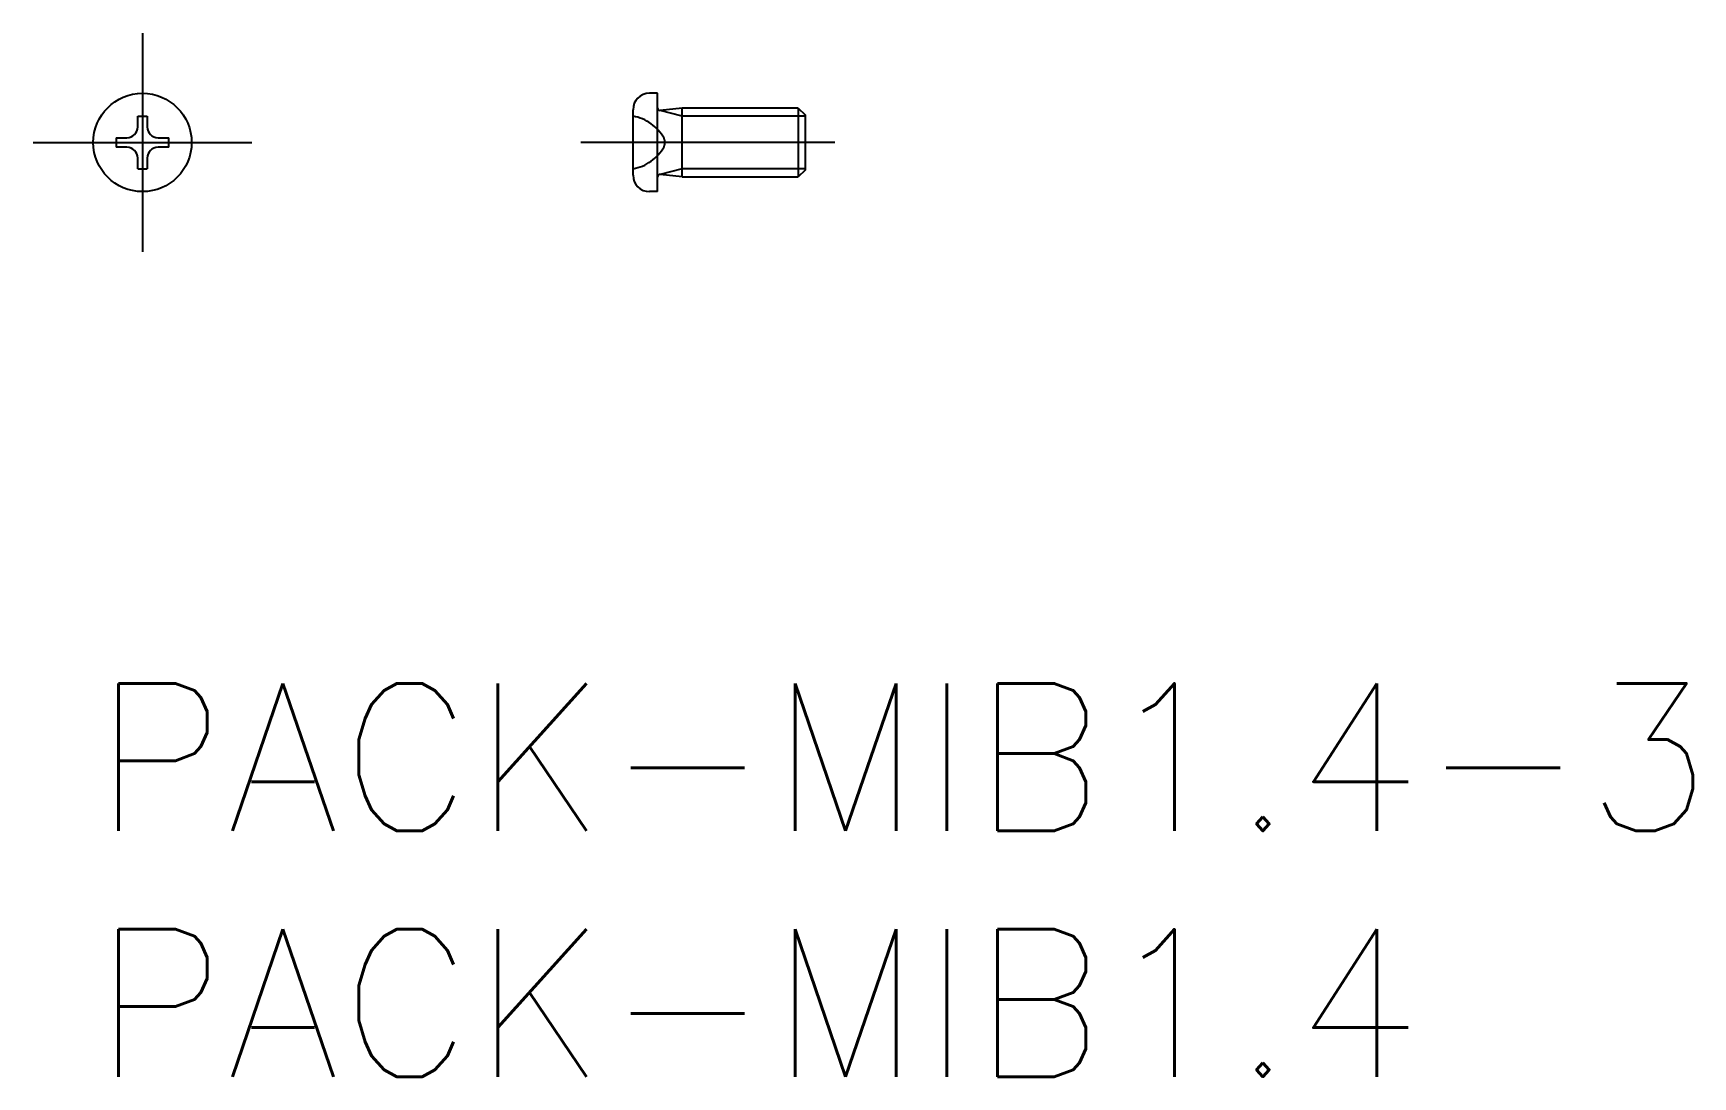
# Model space of a CAD drawing. Extents: x -1.2 to 32.5, y -8 to 13.2.
import ezdxf

# ---------------------------------------------------------------- set-up
doc = ezdxf.new("R2010")
doc.units = 0
doc.header["$LTSCALE"] = 0.5
doc.linetypes.add('CENTER', pattern=[50.8, 31.75, -6.35, 6.35, -6.35])
doc.linetypes.add('DASHED', pattern=[19.05, 12.7, -6.35])
for name, color, linetype in [('MSM_CENTER', 1, 'CENTER'), ('MSM_CONTINUOUS', 7, 'CONTINUOUS'), ('MSM_DASHED', 4, 'DASHED'), ('MSM_NARROW', 5, 'CONTINUOUS'), ('MSM_PART_NUMBER', 7, 'CONTINUOUS')]:
    doc.layers.add(name, color=color, linetype=linetype)
doc.styles.get("Standard").update_dxf_attribs({"font": 'txt.shx', "height": 1, "bigfont": 'bigfont.shx'})

# ---------------------------------------------------------------- blocks, each defined once
blk = doc.blocks.new('*U2')
at = {"layer": 'MSM_PART_NUMBER'}
blk.add_text('PACK-MIB1.4-3', height=3, dxfattribs=at).set_placement((0, -3))
blk = doc.blocks.new('*U3')
at = {"layer": 'MSM_PART_NUMBER'}
blk.add_text('PACK-MIB1.4', height=3, dxfattribs=at).set_placement((0, -8))

msp = doc.modelspace()

# ---------------------------------------------------------------- linework, layer by layer
at = {"layer": 'MSM_CENTER'}
for p, q in [((1, 13.222), (1, 8.778)), ((-1.222, 11), (3.222, 11)), ((15.077, 11), (9.913, 11))]:
    msp.add_line(p, q, dxfattribs=at)
at = {"layer": 'MSM_CONTINUOUS'}
for p, q in [((11.476, 12), (11.309, 12)), ((11.476, 10), (11.476, 12)), ((0.904, 11.535), (1.096, 11.535)), ((0.904, 11.318), (0.904, 11.535)), ((1.096, 11.535), (1.096, 11.318)), ((10.976, 10.333), (10.976, 11.667)), ((11.976, 11.7), (11.526, 11.65)), ((14.336, 11.7), (11.976, 11.7)), ((11.976, 10.3), (11.976, 11.7)), ((14.336, 11.7), (14.336, 10.3)), ((14.336, 11.7), (14.476, 11.56)), ((14.476, 11.56), (14.476, 10.44)), ((0.465, 11.096), (0.682, 11.096)), ((0.465, 11.096), (0.465, 10.904)), ((0.682, 10.904), (0.465, 10.904)), ((1.318, 11.096), (1.535, 11.096)), ((1.535, 10.904), (1.318, 10.904)), ((1.535, 10.904), (1.535, 11.096)), ((0.904, 10.465), (0.904, 10.682)), ((0.904, 10.465), (1.096, 10.465)), ((1.096, 10.682), (1.096, 10.465)), ((11.976, 10.3), (11.526, 10.35)), ((11.976, 10.3), (14.336, 10.3)), ((14.476, 10.44), (14.336, 10.3)), ((11.476, 10), (11.309, 10))]:
    msp.add_line(p, q, dxfattribs=at)
msp.add_circle((1, 11), 1, dxfattribs=at)
for centre, radius, start, end in [((11.309, 11.667), 0.333, 90, 180), ((11.526, 11.7), 0.05, 180, 270), ((0.682, 11.318), 0.222, 270, 0), ((1.318, 11.318), 0.222, 180, 270), ((0.682, 10.682), 0.222, 0, 90), ((1.318, 10.682), 0.222, 90, 180), ((11.309, 10.333), 0.333, 180, 270), ((11.526, 10.3), 0.05, 90, 180)]:
    msp.add_arc(centre, radius, start, end, dxfattribs=at)
at = {"layer": 'MSM_DASHED'}
for centre, radius, start, end in [((10.823, 10.652), 0.896, 29.0218, 80.16), ((10.823, 11.348), 0.896, 279.84, 330.9782), ((11.426, 11), 0.2, 334.342, 25.658)]:
    msp.add_arc(centre, radius, start, end, dxfattribs=at)
at = {"layer": 'MSM_NARROW'}
for p, q in [((11.976, 11.537), (11.526, 11.65)), ((14.476, 11.537), (11.976, 11.537)), ((11.976, 10.462), (11.526, 10.35)), ((14.476, 10.462), (11.976, 10.462))]:
    msp.add_line(p, q, dxfattribs=at)

# ---------------------------------------------------------------- block references
at = {"layer": 'MSM_CONTINUOUS'}
for name in ['*U2', '*U3']:
    msp.add_blockref(name, (0, 0), dxfattribs=at)

doc.saveas('drawing.dxf')
